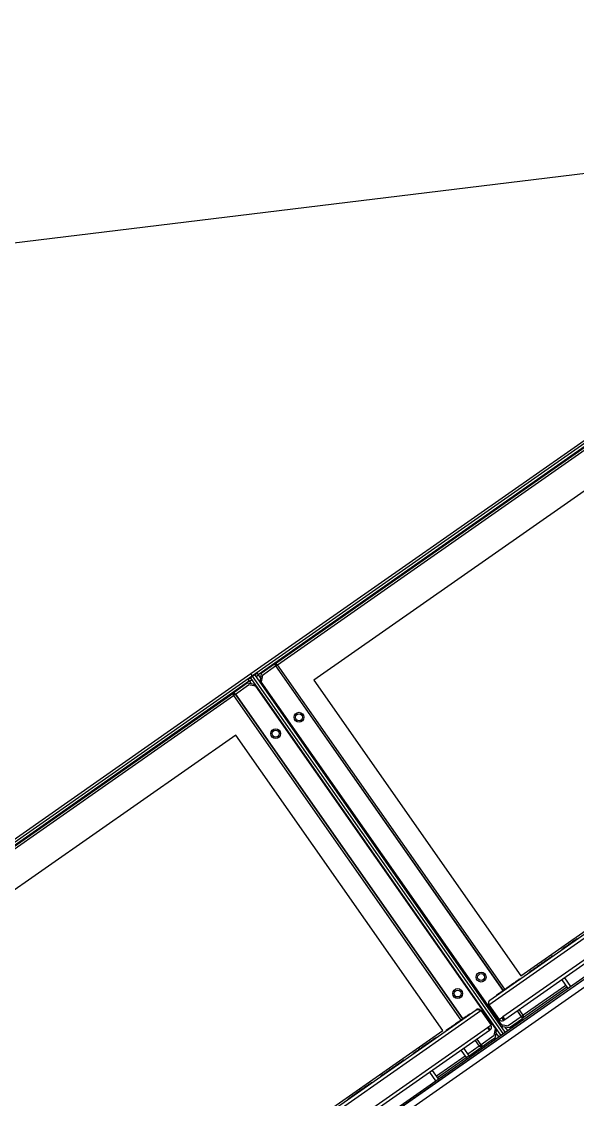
# Model space of a CAD drawing. Header units: millimetres. Extents: x 152904052 to 153933663, y 538271515 to 539240469.
# Drawn here: x 153465140 to 153465478, y 538579521 to 538580176 of the extents above; entities that cross this region are included whole.
import ezdxf

# ---------------------------------------------------------------- set-up
doc = ezdxf.new("R2010")
doc.units = ezdxf.units.MM
doc.layers.add('POWR', color=5, linetype='Continuous')
doc.layers.add('SCHM', color=9, linetype='Continuous')

msp = doc.modelspace()

# ---------------------------------------------------------------- linework, layer by layer
at = {"layer": 'POWR', "color": 7}
for p, q in [((153467214.87, 538580807.11), (153464552.63, 538578942.98)), ((153467217.22, 538580803.75), (153464554.98, 538578939.63)), ((153466180.33, 538580410.37), (153465279.27, 538579779.44)), ((153466181.25, 538580409.06), (153465280.18, 538579778.13)), ((153466179.43, 538580406.08), (153465283.61, 538579778.82)), ((153465293.59, 538579785.32), (153466170.08, 538580399.04)), ((153465295.4, 538579785), (153466169.76, 538580397.23)), ((153466171.12, 538580373.15), (153465317.56, 538579775.48)), ((153465423.94, 538579578.05), (153466320.09, 538580205.54)), ((153465424.46, 538579580.98), (153466317.17, 538580206.06)), ((153466324.13, 538580195.06), (153465432.41, 538579570.68)), ((153466325.28, 538580193.42), (153465433.56, 538579569.04)), ((153466313.8, 538580176.17), (153464552.63, 538578942.98)), ((153466313.8, 538580176.17), (153464552.63, 538578942.98)), ((153466316.15, 538580172.82), (153464554.98, 538578939.63)), ((153466316.15, 538580172.82), (153464554.98, 538578939.63)), ((153464556.03, 538578946.84), (153466309.02, 538580174.29)), ((153464556.03, 538578946.84), (153466309.02, 538580174.29)), ((153464559.31, 538578949.13), (153465857.67, 538579858.25)), ((153465293.5, 538579785.26), (153465285.56, 538579779.69)), ((153465286.29, 538579778.65), (153465294.23, 538579784.22)), ((153465293.5, 538579785.26), (153465293.59, 538579785.32)), ((153465293.59, 538579785.32), (153465294.27, 538579784.33)), ((153465294.31, 538579784.27), (153465294.23, 538579784.22)), ((153465294.23, 538579784.22), (153465432.51, 538579586.74)), ((153465294.27, 538579784.33), (153465295.4, 538579785)), ((153465294.31, 538579784.27), (153465295.3, 538579784.96)), ((153465295.4, 538579785), (153465294.33, 538579784.25)), ((153465432.59, 538579586.79), (153465294.33, 538579784.25)), ((153465433.66, 538579587.54), (153465295.4, 538579785)), ((153465279.27, 538579779.44), (153464378.2, 538579148.51)), ((153465280.18, 538579778.13), (153464379.12, 538579147.19)), ((153465278.37, 538579775.15), (153464382.54, 538579147.88)), ((153465277.28, 538579776.02), (153465280.22, 538579778.08)), ((153465279.68, 538579773.26), (153465278.37, 538579775.15)), ((153465278.93, 538579777.13), (153465280.24, 538579778.05)), ((153465431.22, 538579559.64), (153465278.93, 538579777.13)), ((153465280.18, 538579778.13), (153465279.27, 538579779.44)), ((153465280.18, 538579778.13), (153465280.22, 538579778.08)), ((153465280.22, 538579778.08), (153465283.16, 538579780.13)), ((153465280.22, 538579778.08), (153465280.24, 538579778.05)), ((153465281.55, 538579778.96), (153465280.24, 538579778.05)), ((153465432.53, 538579560.56), (153465280.24, 538579778.05)), ((153465433.84, 538579561.48), (153465281.55, 538579778.96)), ((153465283.61, 538579778.82), (153465285.04, 538579776.77)), ((153465285.56, 538579779.69), (153465284.82, 538579775.52)), ((153465284.82, 538579775.52), (153465285.55, 538579774.48)), ((153465286.29, 538579778.65), (153465285.55, 538579774.48)), ((153465317.56, 538579775.48), (153465443.4, 538579595.77)), ((153465277.04, 538579773.73), (153465269.09, 538579768.17)), ((153465269.82, 538579767.12), (153465277.77, 538579772.69)), ((153465281.22, 538579772.99), (153465277.04, 538579773.73)), ((153465281.95, 538579771.95), (153465277.77, 538579772.69)), ((153465281.95, 538579771.95), (153465281.22, 538579772.99)), ((153465281.95, 538579771.95), (153465427.9, 538579563.51)), ((153465431.5, 538579566.03), (153465285.55, 538579774.48)), ((153464392.52, 538579154.38), (153465269.01, 538579768.11)), ((153464394.33, 538579154.06), (153465268.69, 538579766.3)), ((153465268.69, 538579766.3), (153465269.7, 538579767.13)), ((153465269.76, 538579767.04), (153465268.69, 538579766.3)), ((153465268.69, 538579766.3), (153465406.95, 538579568.84)), ((153465269.74, 538579767.07), (153465268.76, 538579766.38)), ((153465269.01, 538579768.11), (153465269.09, 538579768.17)), ((153465269.7, 538579767.13), (153465269.01, 538579768.11)), ((153465269.82, 538579767.12), (153465269.74, 538579767.07)), ((153465269.76, 538579767.04), (153465408.02, 538579569.59)), ((153465408.1, 538579569.64), (153465269.82, 538579767.12)), ((153465270.05, 538579742.22), (153464416.49, 538579144.55)), ((153465395.89, 538579562.5), (153465270.05, 538579742.22)), ((153465443.4, 538579595.77), (153465487.14, 538579626.4)), ((153465468.21, 538579611.73), (153465468.26, 538579611.65)), ((153465473.08, 538579615.14), (153465473.13, 538579615.06)), ((153465475.35, 538579616.73), (153465475.41, 538579616.65)), ((153465459.43, 538579605.59), (153465459.49, 538579605.51)), ((153465462.61, 538579607.81), (153465462.66, 538579607.73)), ((153465450.53, 538579599.35), (153465450.58, 538579599.27)), ((153465451.49, 538579600.03), (153465451.55, 538579599.95)), ((153465454.41, 538579602.07), (153465454.46, 538579601.99)), ((153465455.46, 538579602.81), (153465455.52, 538579602.73)), ((153465439.54, 538579591.66), (153465439.6, 538579591.58)), ((153465441.61, 538579593.11), (153465441.67, 538579593.03)), ((153465442.72, 538579593.88), (153465442.78, 538579593.8)), ((153465448.32, 538579597.81), (153465448.38, 538579597.72)), ((153465468.2, 538579593.3), (153465471.85, 538579588.09)), ((153465469.84, 538579594.44), (153465473.48, 538579589.24)), ((153465431.61, 538579586.1), (153465431.66, 538579586.02)), ((153465433.3, 538579587.29), (153465433.36, 538579587.21)), ((153465435.58, 538579588.88), (153465435.63, 538579588.8)), ((153465471.39, 538579588.75), (153465444.44, 538579569.88)), ((153465470.64, 538579589.81), (153465444.76, 538579571.69)), ((153465428.43, 538579583.88), (153465428.49, 538579583.8)), ((153465429.54, 538579584.65), (153465429.59, 538579584.57)), ((153464522.87, 538578947.12), (153465419.03, 538579574.61)), ((153464523.39, 538578950.04), (153465416.1, 538579575.13)), ((153465412.05, 538579572.41), (153465412.11, 538579572.33)), ((153465419.03, 538579574.61), (153465425.28, 538579565.68)), ((153465423.94, 538579578.05), (153465430.19, 538579569.12)), ((153465441.17, 538579574.37), (153465443.63, 538579570.86)), ((153465443.69, 538579570.94), (153465441.25, 538579574.42)), ((153465444.76, 538579571.69), (153465442.32, 538579575.17)), ((153465443.69, 538579570.94), (153465444.76, 538579571.69)), ((153465444.76, 538579571.69), (153465443.75, 538579570.86)), ((153465404.91, 538579567.41), (153465404.96, 538579567.33)), ((153465407.18, 538579569), (153465407.24, 538579568.92)), ((153465425.28, 538579565.68), (153465423.06, 538579564.13)), ((153465430.19, 538579569.12), (153465432.41, 538579570.68)), ((153465431.5, 538579566.03), (153465432.23, 538579564.99)), ((153465431.5, 538579566.03), (153465435.68, 538579565.3)), ((153465432.98, 538579568.63), (153465431.83, 538579570.27)), ((153465432.35, 538579570.63), (153465433.5, 538579569)), ((153465432.41, 538579570.68), (153465433.56, 538579569.04)), ((153465433.5, 538579569), (153465432.98, 538579568.63)), ((153465433.56, 538579569.04), (153465433.5, 538579569)), ((153465443.63, 538579570.86), (153465435.68, 538579565.3)), ((153465436.41, 538579564.26), (153465444.35, 538579569.82)), ((153465443.63, 538579570.86), (153465443.71, 538579570.92)), ((153465443.71, 538579570.92), (153465444.46, 538579571.45)), ((153465444.44, 538579569.88), (153465443.75, 538579570.86)), ((153465444.44, 538579569.88), (153465444.35, 538579569.82)), ((153465423.06, 538579564.13), (153464531.34, 538578939.74)), ((153465424.21, 538579562.49), (153464532.49, 538578938.1)), ((153465155.72, 538579394.33), (153465395.89, 538579562.5)), ((153465427.16, 538579559.33), (153465419.21, 538579553.77)), ((153465423.06, 538579564.13), (153465424.21, 538579562.49)), ((153465423.12, 538579564.17), (153465424.27, 538579562.53)), ((153465424.79, 538579562.9), (153465423.64, 538579564.53)), ((153465424.27, 538579562.53), (153465424.21, 538579562.49)), ((153465424.79, 538579562.9), (153465424.27, 538579562.53)), ((153465427.16, 538579559.33), (153465427.9, 538579563.51)), ((153465427.89, 538579558.29), (153465428.63, 538579562.47)), ((153465428.63, 538579562.47), (153465427.9, 538579563.51)), ((153465429.9, 538579558.73), (153465428.36, 538579560.94)), ((153465432.23, 538579564.99), (153465436.41, 538579564.26)), ((153465433.48, 538579564.77), (153465435.15, 538579562.4)), ((153465385.02, 538579553.48), (153465385.08, 538579553.4)), ((153465389.12, 538579556.35), (153465389.18, 538579556.27)), ((153465418.05, 538579552.99), (153465411.05, 538579548.09)), ((153465411.87, 538579547.08), (153465425.31, 538579556.49)), ((153465415.61, 538579556.47), (153465418.05, 538579552.99)), ((153465416.68, 538579557.22), (153465419.12, 538579553.74)), ((153465419.21, 538579553.77), (153465416.76, 538579557.27)), ((153465418.05, 538579552.99), (153465419.12, 538579553.74)), ((153465419.17, 538579553.65), (153465418.05, 538579552.99)), ((153465419.13, 538579553.71), (153465418.15, 538579553.02)), ((153465419.13, 538579553.71), (153465419.21, 538579553.77)), ((153465419.17, 538579553.65), (153465419.86, 538579552.67)), ((153465425.31, 538579556.49), (153465427.89, 538579558.29)), ((153465425.31, 538579556.49), (153465425.77, 538579555.83)), ((153465382.75, 538579551.89), (153465382.8, 538579551.81)), ((153465409.41, 538579546.94), (153465392, 538579534.75)), ((153465410.16, 538579545.88), (153465392.75, 538579533.69)), ((153465406.97, 538579550.42), (153465410.1, 538579545.96)), ((153465408.61, 538579551.57), (153465411.74, 538579547.1)), ((153465410.1, 538579545.96), (153465411.74, 538579547.1)), ((153465411.87, 538579547.08), (153465412.33, 538579546.42)), ((153465365.13, 538579539.56), (153465365.19, 538579539.48)), ((153465366.19, 538579540.3), (153465366.25, 538579540.22)), ((153465368.7, 538579542.06), (153465368.76, 538579541.98)), ((153465357.99, 538579534.56), (153465358.05, 538579534.48)), ((153465364.08, 538579538.82), (153465364.13, 538579538.74)), ((153465391.57, 538579531.88), (153465387.93, 538579537.08)), ((153465393.21, 538579533.03), (153465389.56, 538579538.23)), ((153465347.79, 538579527.41), (153465347.85, 538579527.33)), ((153465352.5, 538579530.71), (153465352.55, 538579530.63)), ((153465338.1, 538579520.63), (153465338.16, 538579520.55)), ((153465340.17, 538579522.08), (153465340.23, 538579522))]:
    msp.add_line(p, q, dxfattribs=at)
for centre, radius in [((153465308.5, 538579753.03), 3), ((153465308.5, 538579753.03), 2.1), ((153465294.25, 538579743.05), 3), ((153465294.25, 538579743.05), 2.1), ((153465419.2, 538579594.94), 3), ((153465419.2, 538579594.94), 2.1), ((153465404.95, 538579584.95), 3), ((153465404.95, 538579584.95), 2.1)]:
    msp.add_circle(centre, radius, dxfattribs=at)
for centre, radius, start, end in [((153465425.66, 538579579.26), 2.1, 124.99999, 214.99999), ((153465417.31, 538579573.41), 2.1, 34.99999, 124.99999), ((153465423.64, 538579564.53), 2, 304.99999, 34.99999), ((153465431.83, 538579570.27), 2, 214.99999, 304.99999), ((153465411.82, 538579547.16), 2.1, 214.99999, 240.37693), ((153465411.82, 538579547.16), 0.1, 214.99999, 304.99999)]:
    msp.add_arc(centre, radius, start, end, dxfattribs=at)
for points, knots in [([(153465293.59, 538579785.32), (153465293.68, 538579785.36), (153465293.88, 538579785.45), (153465294.31, 538579785.4), (153465294.83, 538579785.23), (153465295.21, 538579785.07), (153465295.4, 538579785)], [0, 0, 0, 0, 0.237155, 0.492001, 0.746893, 1, 1, 1, 1]), ([(153465277.28, 538579776.02), (153465277.33, 538579775.99), (153465277.47, 538579775.91), (153465277.8, 538579775.64), (153465278.13, 538579775.36), (153465278.32, 538579775.19), (153465278.37, 538579775.15)], [0, 0, 0, 0, 0.1949935, 0.5385355, 0.8820774, 1, 1, 1, 1]), ([(153465278.37, 538579775.15), (153465278.58, 538579775.23), (153465278.96, 538579775.38), (153465279.45, 538579775.55), (153465279.8, 538579775.63), (153465279.97, 538579775.62), (153465280.01, 538579775.58), (153465280.02, 538579775.57)], [0, 0, 0, 0, 0.26101, 0.482061, 0.703095, 0.924129, 1, 1, 1, 1]), ([(153465282.65, 538579777.4), (153465282.64, 538579777.46), (153465282.62, 538579777.57), (153465282.82, 538579777.88), (153465283.11, 538579778.25), (153465283.4, 538579778.58), (153465283.57, 538579778.77), (153465283.61, 538579778.82)], [0, 0, 0, 0, 0.2610103, 0.482061, 0.703095, 0.924129, 1, 1, 1, 1]), ([(153465283.61, 538579778.82), (153465283.53, 538579779.03), (153465283.38, 538579779.41), (153465283.21, 538579779.87), (153465283.18, 538579780.06), (153465283.16, 538579780.13)], [0, 0, 0, 0, 0.407958, 0.75346, 1, 1, 1, 1]), ([(153465477.62, 538579618.32), (153465477.61, 538579618.32), (153465477.6, 538579618.31), (153465477.47, 538579618.22), (153465477.25, 538579618.07), (153465476.93, 538579617.84), (153465476.47, 538579617.52), (153465475.91, 538579617.12), (153465475.55, 538579616.87), (153465475.35, 538579616.73)], [0, 0, 0, 0, 0.141147, 0.263463, 0.373351, 0.478643, 0.62563, 0.795661, 1, 1, 1, 1]), ([(153465472.79, 538579614.94), (153465472.3, 538579614.6), (153465471.16, 538579613.8), (153465469.74, 538579612.81), (153465468.51, 538579611.94), (153465468.3, 538579611.8), (153465468.21, 538579611.73)], [0, 0, 0, 0, 0.1920598, 0.4469275, 0.7363288, 1, 1, 1, 1]), ([(153465475.35, 538579616.73), (153465475, 538579616.49), (153465474.3, 538579616), (153465473.62, 538579615.52), (153465473.17, 538579615.21), (153465473.11, 538579615.16), (153465473.08, 538579615.14)], [0, 0, 0, 0, 0.281581, 0.574587, 0.7968, 1, 1, 1, 1]), ([(153465459.43, 538579605.59), (153465459.42, 538579605.58), (153465459.39, 538579605.56), (153465459.16, 538579605.4), (153465458.78, 538579605.13), (153465458.27, 538579604.77), (153465457.66, 538579604.35), (153465457.15, 538579603.99), (153465456.86, 538579603.79), (153465456.79, 538579603.74)], [0, 0, 0, 0, 0.190663, 0.352727, 0.496222, 0.633954, 0.779374, 0.943613, 1, 1, 1, 1]), ([(153465460.34, 538579606.22), (153465460.34, 538579606.22), (153465460.35, 538579606.23), (153465460.11, 538579606.06), (153465459.82, 538579605.86), (153465459.72, 538579605.79)], [0, 0, 0, 0, 0.389539, 0.778615, 1, 1, 1, 1]), ([(153465462.61, 538579607.81), (153465462.58, 538579607.79), (153465462.54, 538579607.76), (153465462.11, 538579607.47), (153465461.48, 538579607.02), (153465460.89, 538579606.61), (153465460.63, 538579606.42)], [0, 0, 0, 0, 0.30849, 0.571658, 0.805126, 1, 1, 1, 1]), ([(153465450.24, 538579599.15), (153465450.15, 538579599.09), (153465449.48, 538579598.62), (153465448.65, 538579598.04), (153465448.43, 538579597.88), (153465448.32, 538579597.81)], [0, 0, 0, 0, 0.077644, 0.56479, 1, 1, 1, 1]), ([(153465451.21, 538579599.83), (153465451.07, 538579599.73), (153465450.66, 538579599.44), (153465450.58, 538579599.39), (153465450.53, 538579599.35)], [0, 0, 0, 0, 0.335144, 1, 1, 1, 1]), ([(153465454.12, 538579601.87), (153465453.99, 538579601.78), (153465453.26, 538579601.27), (153465452.47, 538579600.71), (153465451.66, 538579600.15), (153465451.55, 538579600.07), (153465451.49, 538579600.03)], [0, 0, 0, 0, 0.079147, 0.459448, 0.74463, 1, 1, 1, 1]), ([(153465455.46, 538579602.81), (153465455.3, 538579602.7), (153465454.98, 538579602.47), (153465454.66, 538579602.25), (153465454.45, 538579602.1), (153465454.42, 538579602.08), (153465454.41, 538579602.07)], [0, 0, 0, 0, 0.284757, 0.580029, 0.801375, 1, 1, 1, 1]), ([(153465456.5, 538579603.53), (153465456.5, 538579603.53), (153465456.5, 538579603.53), (153465456.44, 538579603.5), (153465456.35, 538579603.43), (153465456.21, 538579603.33), (153465456.05, 538579603.22), (153465455.86, 538579603.09), (153465455.66, 538579602.95), (153465455.53, 538579602.86), (153465455.46, 538579602.81)], [0, 0, 0, 0, 0.048564, 0.180372, 0.296888, 0.408877, 0.527506, 0.661824, 0.817994, 1, 1, 1, 1]), ([(153465439.54, 538579591.66), (153465439.53, 538579591.65), (153465439.51, 538579591.64), (153465439.28, 538579591.48), (153465438.9, 538579591.21), (153465438.48, 538579590.92), (153465438.22, 538579590.73), (153465438.14, 538579590.68)], [0, 0, 0, 0, 0.2799151, 0.5124219, 0.7149659, 0.9106848, 1, 1, 1, 1]), ([(153465440.45, 538579592.3), (153465440.46, 538579592.3), (153465440.47, 538579592.31), (153465440.23, 538579592.14), (153465440.03, 538579592), (153465439.86, 538579591.88), (153465439.83, 538579591.86)], [0, 0, 0, 0, 0.391607, 0.685208, 0.946535, 1, 1, 1, 1]), ([(153465441.61, 538579593.11), (153465441.59, 538579593.1), (153465441.55, 538579593.07), (153465441.26, 538579592.86), (153465440.88, 538579592.6), (153465440.74, 538579592.5)], [0, 0, 0, 0, 0.424287, 0.777643, 1, 1, 1, 1]), ([(153465442.72, 538579593.88), (153465442.69, 538579593.86), (153465442.64, 538579593.83), (153465442.34, 538579593.62), (153465441.99, 538579593.38), (153465441.9, 538579593.31)], [0, 0, 0, 0, 0.47251, 0.866574, 1, 1, 1, 1]), ([(153465430.35, 538579585.23), (153465430.19, 538579585.11), (153465429.7, 538579584.77), (153465429.6, 538579584.7), (153465429.54, 538579584.65)], [0, 0, 0, 0, 0.332212, 1, 1, 1, 1]), ([(153465431.32, 538579585.9), (153465431.18, 538579585.81), (153465430.77, 538579585.52), (153465430.69, 538579585.46), (153465430.64, 538579585.43)], [0, 0, 0, 0, 0.339644, 1, 1, 1, 1]), ([(153465433.02, 538579587.09), (153465432.84, 538579586.97), (153465432.33, 538579586.61), (153465431.79, 538579586.23), (153465431.67, 538579586.15), (153465431.61, 538579586.1)], [0, 0, 0, 0, 0.209302, 0.630398, 1, 1, 1, 1]), ([(153465435.58, 538579588.88), (153465435.23, 538579588.64), (153465434.53, 538579588.15), (153465433.86, 538579587.68), (153465433.4, 538579587.36), (153465433.33, 538579587.31), (153465433.3, 538579587.29)], [0, 0, 0, 0, 0.2880344, 0.5856957, 0.8062152, 1, 1, 1, 1]), ([(153465437.85, 538579590.47), (153465437.84, 538579590.47), (153465437.83, 538579590.46), (153465437.7, 538579590.37), (153465437.48, 538579590.21), (153465437.18, 538579590.01), (153465436.83, 538579589.76), (153465436.43, 538579589.48), (153465436, 538579589.18), (153465435.72, 538579588.99), (153465435.58, 538579588.88)], [0, 0, 0, 0, 0.139289, 0.254745, 0.355218, 0.452418, 0.558229, 0.681516, 0.827711, 1, 1, 1, 1]), ([(153465423.94, 538579578.05), (153465423.93, 538579578.35), (153465423.9, 538579578.98), (153465423.92, 538579579.85), (153465424.07, 538579580.58), (153465424.33, 538579580.84), (153465424.46, 538579580.98)], [0, 0, 0, 0, 0.2307283, 0.4855625, 0.7404593, 1, 1, 1, 1]), ([(153465429.25, 538579584.45), (153465429.11, 538579584.36), (153465428.6, 538579584), (153465428.5, 538579583.93), (153465428.43, 538579583.88)], [0, 0, 0, 0, 0.263131, 1, 1, 1, 1]), ([(153465412.05, 538579572.41), (153465412.03, 538579572.39), (153465411.98, 538579572.36), (153465411.57, 538579572.07), (153465410.89, 538579571.6), (153465409.96, 538579570.95), (153465408.86, 538579570.17), (153465408, 538579569.57), (153465407.54, 538579569.25), (153465407.47, 538579569.2)], [0, 0, 0, 0, 0.198163, 0.364733, 0.510871, 0.650835, 0.799277, 0.967754, 1, 1, 1, 1]), ([(153465444.76, 538579571.69), (153465444.76, 538579571.5), (153465444.78, 538579571.1), (153465444.76, 538579570.56), (153465444.67, 538579570.12), (153465444.51, 538579569.96), (153465444.44, 538579569.88)], [0, 0, 0, 0, 0.237155, 0.492001, 0.7468934, 1, 1, 1, 1]), ([(153465402.36, 538579565.62), (153465401.86, 538579565.28), (153465400.73, 538579564.48), (153465399.3, 538579563.48), (153465398.07, 538579562.62), (153465397.86, 538579562.48), (153465397.76, 538579562.41)], [0, 0, 0, 0, 0.195271, 0.450521, 0.738591, 1, 1, 1, 1]), ([(153465404.91, 538579567.41), (153465404.45, 538579567.09), (153465403.53, 538579566.45), (153465402.9, 538579566), (153465402.63, 538579565.81), (153465402.65, 538579565.83), (153465402.65, 538579565.83)], [0, 0, 0, 0, 0.395312, 0.794296, 0.975528, 1, 1, 1, 1]), ([(153465407.18, 538579569), (153465407.17, 538579569), (153465407.16, 538579568.99), (153465407.03, 538579568.89), (153465406.81, 538579568.74), (153465406.52, 538579568.53), (153465406.16, 538579568.29), (153465405.77, 538579568.01), (153465405.33, 538579567.71), (153465405.06, 538579567.51), (153465404.91, 538579567.41)], [0, 0, 0, 0, 0.142267, 0.262446, 0.36816, 0.4692, 0.575829, 0.696408, 0.836596, 1, 1, 1, 1]), ([(153465385.02, 538579553.48), (153465384.68, 538579553.24), (153465383.97, 538579552.75), (153465383.29, 538579552.27), (153465382.84, 538579551.96), (153465382.78, 538579551.91), (153465382.75, 538579551.89)], [0, 0, 0, 0, 0.280433, 0.572531, 0.794987, 1, 1, 1, 1]), ([(153465387.29, 538579555.08), (153465387.29, 538579555.07), (153465387.27, 538579555.06), (153465387.14, 538579554.97), (153465386.92, 538579554.82), (153465386.6, 538579554.59), (153465386.14, 538579554.27), (153465385.58, 538579553.87), (153465385.22, 538579553.62), (153465385.02, 538579553.48)], [0, 0, 0, 0, 0.14279, 0.266012, 0.376154, 0.481211, 0.627493, 0.79667, 1, 1, 1, 1]), ([(153465389.12, 538579556.35), (153465389.11, 538579556.34), (153465389.08, 538579556.33), (153465388.84, 538579556.16), (153465388.45, 538579555.89), (153465388.01, 538579555.58), (153465387.7, 538579555.36), (153465387.58, 538579555.28)], [0, 0, 0, 0, 0.2642788, 0.4919678, 0.6953045, 0.8893466, 1, 1, 1, 1]), ([(153465392.16, 538579558.49), (153465392.14, 538579558.47), (153465392.09, 538579558.44), (153465391.67, 538579558.14), (153465391, 538579557.67), (153465390.21, 538579557.12), (153465389.63, 538579556.71), (153465389.41, 538579556.55)], [0, 0, 0, 0, 0.261269, 0.485741, 0.685909, 0.877091, 1, 1, 1, 1]), ([(153465380.65, 538579550.43), (153465380.42, 538579550.26), (153465379.42, 538579549.56), (153465378.52, 538579548.93), (153465377.85, 538579548.46), (153465377.93, 538579548.52), (153465377.95, 538579548.53)], [0, 0, 0, 0, 0.14092, 0.59725, 0.917305, 1, 1, 1, 1]), ([(153465382.46, 538579551.69), (153465382.34, 538579551.61), (153465381.79, 538579551.22), (153465381.29, 538579550.87), (153465380.91, 538579550.6), (153465380.95, 538579550.63), (153465380.96, 538579550.64)], [0, 0, 0, 0, 0.125614, 0.598012, 0.928711, 1, 1, 1, 1]), ([(153465365.13, 538579539.56), (153465364.97, 538579539.45), (153465364.65, 538579539.22), (153465364.33, 538579539), (153465364.12, 538579538.85), (153465364.09, 538579538.83), (153465364.08, 538579538.82)], [0, 0, 0, 0, 0.2778, 0.567517, 0.790602, 1, 1, 1, 1]), ([(153465366.19, 538579540.3), (153465366.19, 538579540.3), (153465366.18, 538579540.29), (153465366.12, 538579540.25), (153465366.02, 538579540.18), (153465365.87, 538579540.07), (153465365.66, 538579539.93), (153465365.4, 538579539.74), (153465365.23, 538579539.62), (153465365.13, 538579539.56)], [0, 0, 0, 0, 0.1424904, 0.2680121, 0.381964, 0.490735, 0.6390725, 0.805077, 1, 1, 1, 1]), ([(153465368.7, 538579542.06), (153465368.69, 538579542.05), (153465368.67, 538579542.03), (153465368.46, 538579541.89), (153465368.12, 538579541.65), (153465367.62, 538579541.3), (153465367.01, 538579540.88), (153465366.58, 538579540.57), (153465366.4, 538579540.45)], [0, 0, 0, 0, 0.191942, 0.360705, 0.513772, 0.659957, 0.859685, 1, 1, 1, 1]), ([(153465372.28, 538579544.56), (153465372.25, 538579544.54), (153465372.21, 538579544.51), (153465371.78, 538579544.21), (153465371.11, 538579543.74), (153465370.18, 538579543.09), (153465369.4, 538579542.55), (153465368.99, 538579542.26)], [0, 0, 0, 0, 0.233353, 0.437861, 0.623014, 0.799953, 1, 1, 1, 1]), ([(153465361.27, 538579536.86), (153465361.23, 538579536.83), (153465360.56, 538579536.36), (153465359.53, 538579535.64), (153465358.27, 538579534.76), (153465358.08, 538579534.62), (153465357.99, 538579534.56)], [0, 0, 0, 0, 0.019349, 0.322364, 0.671077, 1, 1, 1, 1]), ([(153465363.79, 538579538.62), (153465363.72, 538579538.57), (153465363.11, 538579538.15), (153465362.43, 538579537.67), (153465361.7, 538579537.16), (153465361.61, 538579537.09), (153465361.56, 538579537.06)], [0, 0, 0, 0, 0.047371, 0.429304, 0.723377, 1, 1, 1, 1]), ([(153465347.79, 538579527.41), (153465347.08, 538579526.92), (153465345.63, 538579525.9), (153465344.2, 538579524.9), (153465343.27, 538579524.25), (153465343.14, 538579524.16), (153465343.08, 538579524.12)], [0, 0, 0, 0, 0.2765871, 0.5636753, 0.7866441, 1, 1, 1, 1]), ([(153465352.5, 538579530.71), (153465352.46, 538579530.69), (153465352.4, 538579530.64), (153465351.78, 538579530.21), (153465350.89, 538579529.58), (153465349.88, 538579528.88), (153465348.84, 538579528.15), (153465348.15, 538579527.67), (153465347.79, 538579527.41)], [0, 0, 0, 0, 0.205878, 0.382776, 0.548451, 0.683566, 0.831821, 1, 1, 1, 1]), ([(153465339.89, 538579521.88), (153465339.84, 538579521.85), (153465339.2, 538579521.4), (153465338.41, 538579520.85), (153465338.2, 538579520.7), (153465338.1, 538579520.63)], [0, 0, 0, 0, 0.037294, 0.528122, 1, 1, 1, 1]), ([(153465342.79, 538579523.92), (153465342.26, 538579523.54), (153465341.26, 538579522.85), (153465340.37, 538579522.22), (153465340.24, 538579522.13), (153465340.17, 538579522.08)], [0, 0, 0, 0, 0.376407, 0.694585, 1, 1, 1, 1])]:
    msp.add_open_spline(points, degree=3, knots=knots, dxfattribs=at)
for points in [[(153465268.69, 538579766.3), (153465268.68, 538579766.5), (153465268.66, 538579766.9), (153465268.68, 538579767.44), (153465268.78, 538579767.87), (153465268.93, 538579768.03), (153465269.01, 538579768.11)], [(153465416.1, 538579575.13), (153465416.26, 538579575.2), (153465416.59, 538579575.35), (153465417.3, 538579575.25), (153465418.12, 538579574.99), (153465418.73, 538579574.74), (153465419.03, 538579574.61)], [(153465419.86, 538579552.67), (153465419.76, 538579552.62), (153465419.56, 538579552.53), (153465419.12, 538579552.59), (153465418.61, 538579552.76), (153465418.24, 538579552.91), (153465418.05, 538579552.99)]]:
    msp.add_open_spline(points, degree=3, dxfattribs=at)
at = {"layer": 'SCHM'}
msp.add_lwpolyline([(153436402.5, 538589589.5), (153437311.5, 538586639.51), (153440093.5, 538583972.51), (153445260.51, 538580965.52), (153454289.51, 538579092.53), (153460138.51, 538579433.54), (153467139.51, 538580285.55), (153471897.5, 538583044.55), (153474644.5, 538585391.56), (153477152.5, 538588096.56), (153480138.49, 538591359.56)], dxfattribs=at)

doc.saveas('drawing.dxf')
